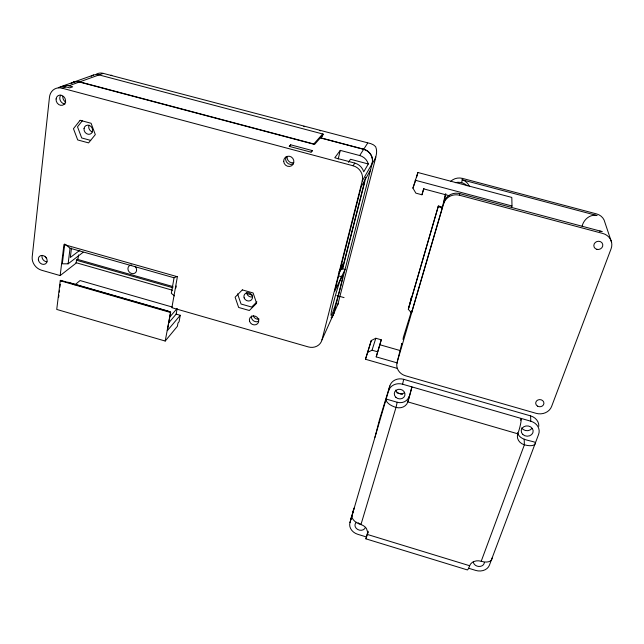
<?xml version="1.0" encoding="UTF-8"?>
<svg xmlns="http://www.w3.org/2000/svg" width="644" height="644" viewBox="0 0 644 644"><rect width="100%" height="100%" fill="white"/><g stroke="black" fill="none" stroke-linecap="round" stroke-linejoin="round"><path stroke-width="0.97" d="M60.536 87.157A12.574 10.843 60.6 0 1 68.884 85.789L72.708 86.803L69.737 87.89L65.889 86.868L62.178 88.204A12.775 10.972 60.3 0 0 49.467 97.204L32.2 256.9A11.592 9.741 47.8 0 0 41.57 270.23L60.158 275.576L63.957 244.519L177.382 276.719L171.876 307.695L308.243 346.899A11.673 10.562 25.6 0 0 321.984 339.863L333.809 313.403L372.208 163.471C375.79 158.714 377.988 152.515 375.653 146.711L373.512 144.868L370.791 143.636L103.282 73.376A11.576 10.135 62.4 0 0 96.262 74.197M180.256 315.302L167.335 330.662L170.644 312.01L60.729 280.349L60.254 280.728L56.736 309.434L165.21 341.046L177.382 326.291L177.969 323.079L179.08 321.734L180.256 315.302L176.15 314.119L168.656 322.894M64.746 243.947L62.315 263.807L68.111 263.823L83.092 252.327M58.668 297.093L58.91 295.121M59.28 292.167L59.522 290.203M59.884 287.248L60.246 284.294M68.111 263.823L70.059 248.222L65.511 244.559M71.492 248.029L70.301 257.479L79.8 250.299M78.528 254.919L78.037 258.663L76.572 259.79L76.145 263.114L60.158 275.576M374.945 437.316L379.485 419.687L389.805 385.949A11.439 10.175 14.2 0 1 403.699 379.324L530.551 415.871L530.817 421.224A11.97 10.32 3.7 0 1 538.609 434.37L492.113 558.034A11.286 6.126 23.4 0 1 483.998 561.906L481.205 561.278A9.354 7.591 10.5 0 0 469.637 565.73L468.84 567.734A11.028 1.53 -75.5 0 1 467.133 569.851L365.937 538.843L368.022 531.22M459.494 195.229L602.736 233.442A13.58 12.268 -15.4 0 1 611.076 248.809L551.578 406.541A12.341 10.739 1.5 0 1 536.049 413.319L405.478 375.774A11.89 10.698 13.1 0 1 397.123 362.306L443.555 203.89A12.888 12.357 -6 0 1 459.494 195.229L459.776 193.635L602.148 231.59A13.5 12.196 -15.6 0 0 599.572 231.156M461.684 182.687L462.432 178.388L596.553 213.913A12.719 11.56 -17.5 0 1 604.869 222.325L611.607 242.394M177.197 276.421L174.065 277.773L171.32 293.334L174.452 295.886M165.21 341.046L170.644 312.01M175.86 287.965L176.215 285.984M176.15 314.119L177.172 308.452L170 316.743M517.478 432.744C519.78 440.295 529.553 440.102 535.558 442.476A11.995 5.224 20.8 0 1 527.347 445.471L524.385 444.787A10.087 8.67 3.9 0 1 517.816 433.815L407.837 401.888A11.495 0.419 -74.1 0 0 411.902 386.907L407.837 401.888A9.741 8.622 14.5 0 1 396.012 407.402L360.954 524.602A9.088 7.519 17.8 0 1 366.484 528.611L367.764 532.54L365.937 538.843M443.555 203.89L445.833 193.836M411.025 298.8L411.532 297.061L408.328 309.329L411.5 312.912L442.195 208.165L445.406 194.085M366.291 536.919L357.718 534.287A10.803 8.96 17.7 0 1 349.958 522.598L388.549 390.884A11.56 10.264 14.4 0 1 402.589 384.21L403.699 379.324M397.195 402.25L396.012 407.402A11.512 5.216 17.1 0 1 386.159 399.047L397.195 402.25A9.636 8.549 14.4 0 0 408.9 396.776M368.086 531.872L367.491 534.488L469.637 565.73M322.048 136.753L322.692 133.968L313.781 143.974L79.759 81.86A12.26 10.618 61.1 0 0 71.597 83.213M338.205 159.036L340.282 150.382L359.674 155.526A12.043 11.793 39.3 0 1 368.312 163.987L363.731 171.835A12.437 12.131 37.8 0 0 354.804 163.093L334.775 157.764L340.282 150.382M408.328 309.329L438.379 205.975L442.444 207.062M411.5 312.912L411.959 311.028M321.984 339.863L362.226 181.028L372.135 163.6A11.721 11.512 41 0 0 363.651 149.336L320.366 137.888L314.57 144.433L79.365 82.005A12.268 10.626 61.1 0 0 71.194 83.35M341.441 269.651L342.914 263.871L338.994 271.937M342.439 268.596L365.671 177.293M342.519 269.2L364.866 181.447M388.549 390.884L389.805 385.949M337.77 304.701L375.887 156.999M349.958 522.598L354.023 508.108L352.485 513.976M397.235 368.376L365.486 359.263L371.274 340.531L375.822 338.253L381.28 339.807L376.209 356.881L397.477 362.974M423.929 188.459L421.941 194.77L415.871 193.144L412.917 188.12L417.892 172.495L511.811 197.426L511.996 206.008L511.449 207.706M371.274 340.531L365.486 359.263M416.555 177.309L417.892 172.495M376.209 356.881L381.28 339.807M421.941 194.77L423.607 188.853L449.303 195.72M411.468 311.165L403.482 336.957A11.19 10.191 12 0 0 403.104 339.589M409.029 306.834L438.379 205.975M367.354 352.526L372.031 350.207L375.822 338.253M582.12 226.181C583.593 219.644 590.113 213.832 597.069 215.555L462.183 179.805L465.089 181.101L467.536 183.274L469.355 186.205M517.816 433.815L518.742 431.078A11.64 1.779 -74.4 0 0 521.27 418.463L402.589 384.21M412.917 188.12L415.75 180.199M520.626 420.25L521.278 418.463L530.817 421.224M481.205 561.278L524.385 444.787L524.192 439.168M492.113 558.034L489.432 565.166A11.117 9.04 10.4 0 1 475.691 570.415L468.671 568.258M338.317 303.316L333.898 313.209A10.924 10.022 25.3 0 1 331.249 317.669M338.342 274.924L341.481 268.435L345.055 269.433L334.606 291.603L361.212 186.647L370.469 170.121M362.226 181.028A12.582 12.252 37.4 0 0 353.081 165.774L354.804 163.093M359.674 155.526L363.651 149.336M372.208 163.471A11.713 11.503 41 0 0 363.731 149.215L367.66 143.113M348.42 162.32L350.489 159.245L368.312 163.987M82.319 120.774L77.505 126.812L81.708 137.961L90.691 140.4M312.437 150.615L311.076 152.177L289.204 146.349L290.718 144.828L312.437 150.615L311.076 152.04M289.381 146.26L290.718 144.828M256.908 301.843L251.667 307.051L241.057 304.024L237.564 293.841M74.881 284.849L80.073 280.551L172.359 307.075M319.73 130.466L320.382 130.853M303.767 126.256L304.515 126.667M68.884 85.789L79.365 82.005M79.759 81.86L103.282 73.376M63.08 85.885L73.682 82.11M74.084 81.965L93.589 75.018M363.731 149.215L320.471 137.768L323.61 134.218L99.031 74.905A11.705 10.223 62.2 0 0 91.19 76.209M415.114 180.199L511.996 206.008M62.178 88.204L353.081 165.774M338.865 275.986L341.602 276.751M336.812 295.556L344.057 297.6M246.411 293.439L252.271 295.105M70.059 248.222L174.065 277.773M379.88 344.765L400.141 350.545M77.393 259.339L172.97 286.588M76.274 260.184L172.946 287.755M75.952 262.672L172.503 290.243M372.031 350.207L377.642 351.809M67.91 282.209L168.39 311.149M60.254 280.728L170.282 312.421M396.857 392.751L402.428 394.361M438.25 206.523L442.195 208.165M60.729 280.349L62.251 281.307M450.671 181.383A12.091 11.656 -10.8 0 1 462.432 178.388M397.332 362.661A11.817 10.65 13 0 1 397.718 359.916L401.856 343.453A11.367 10.32 12.3 0 0 401.518 345.216M443.925 202.256A12.808 12.292 -6.4 0 1 459.776 193.635M455.292 182.663A12.3 11.834 -9.4 0 1 467.158 185.81M351.213 518.984A10.69 8.895 17.6 0 1 351.511 516.673M530.551 415.871A11.842 10.232 3.5 0 1 538.811 426.264M360.954 524.602A10.851 6.134 18.5 0 1 352.059 515.417M484.36 562.389A5.555 4.524 10.4 0 1 478.685 566.454A5.555 4.524 10.4 0 1 473.308 561.471M365.438 527.323A5.402 4.476 17.7 0 1 357.702 529.473A5.402 4.476 17.7 0 1 356.438 522.236M360.455 524.039A5.345 4.444 17.6 0 1 358.08 522.695M404.529 392.679A5.337 4.75 14.2 0 1 395.666 390.111M531.952 428.445A5.925 5.112 3.5 0 1 521.721 427.89M110.84 75.372A11.334 3.808 -78.1 0 1 111.855 75.34M134.982 266.35A4.629 4.033 44.6 0 1 134.854 273.153A4.629 4.033 44.6 0 1 128.228 270.367A4.629 4.033 44.6 0 1 131.787 265.006M333.809 313.403A10.924 10.022 25.3 0 1 331.161 317.87M58.298 87.737A12.663 10.9 60.4 0 1 65.889 86.868M65.752 102.074A5.241 4.516 60.6 0 1 62.846 96.407M46.634 258.341A4.766 4.017 48 0 1 45.233 256.328M92.406 131.891A4.717 4.114 58.3 0 1 89.017 125.242M252.335 296.908A4.395 3.985 35 0 1 246.733 292.779M65.189 103.909A5.273 4.54 60.4 0 1 60.456 100.818A5.273 4.54 60.4 0 1 60.737 95.24M46.988 261.802A4.79 4.033 47.9 0 1 41.973 256.095M259.13 319.11A4.766 4.299 32.6 0 1 253.277 315.793M293.648 162.642A5.168 4.935 52.8 0 1 287.232 156.436M293.358 163.769A5.2 4.959 52.4 0 1 286.145 156.79M258.622 321.243A4.798 4.315 32.6 0 1 253.446 320.736A4.798 4.315 32.6 0 1 251.49 316.003M80.114 120.315L73.456 128.695L77.707 139.941L88.59 142.896L95.312 134.612L91.094 123.278L80.114 120.315M242.321 289.905L235.116 297.19L238.65 307.454L249.349 310.505L256.61 303.3L253.116 292.964L242.321 289.905M596.835 249.333A4.524 4.089 -15.4 0 0 602.728 244.39A4.524 4.089 -15.4 0 0 595.362 242.41A4.524 4.089 -15.4 0 0 596.835 249.333M537.579 406.163A4.114 3.582 1.5 0 0 543.922 403.377A4.114 3.582 1.5 0 0 537.949 399.964A4.114 3.582 1.5 0 0 537.579 406.163M522.767 434.442A5.989 5.16 3.7 0 0 532.894 432.712A5.989 5.16 3.7 0 0 525.923 425.982A5.989 5.16 3.7 0 0 522.767 434.442M395.859 397.3A5.394 4.79 14.4 0 0 404.818 395.593A5.394 4.79 14.4 0 0 398.25 389.354A5.394 4.79 14.4 0 0 395.859 397.3M334.204 308.42A20.753 1.32 -74.2 0 0 342.56 275.882A20.753 1.32 -74.2 0 0 333.592 302.294A20.753 1.32 -74.2 0 0 334.204 308.42M84.034 128.567A4.766 4.154 58 0 0 89.983 134.169A4.766 4.154 58 0 0 90.965 126.457A4.766 4.154 58 0 0 84.034 128.567M244.124 297.81A4.444 4.017 34.9 0 0 251.442 299.895A4.444 4.017 34.9 0 0 249.067 292.875A4.444 4.017 34.9 0 0 244.124 297.81M56.084 98.959A5.321 4.572 60.3 0 0 62.693 105.189A5.321 4.572 60.3 0 0 63.684 96.552A5.321 4.572 60.3 0 0 56.084 98.959M38.366 259.806A4.83 4.057 47.8 0 0 45.499 263.855A4.83 4.057 47.8 0 0 44.364 256.062A4.83 4.057 47.8 0 0 38.366 259.806M283.698 161.322A5.249 4.999 52 0 0 291.531 165.798A5.249 4.999 52 0 0 291.128 156.87A5.249 4.999 52 0 0 283.698 161.322M249.598 321.404A4.838 4.347 32.5 0 0 257.576 323.707A4.838 4.347 32.5 0 0 255.008 316.115A4.838 4.347 32.5 0 0 249.598 321.404"/></g></svg>
